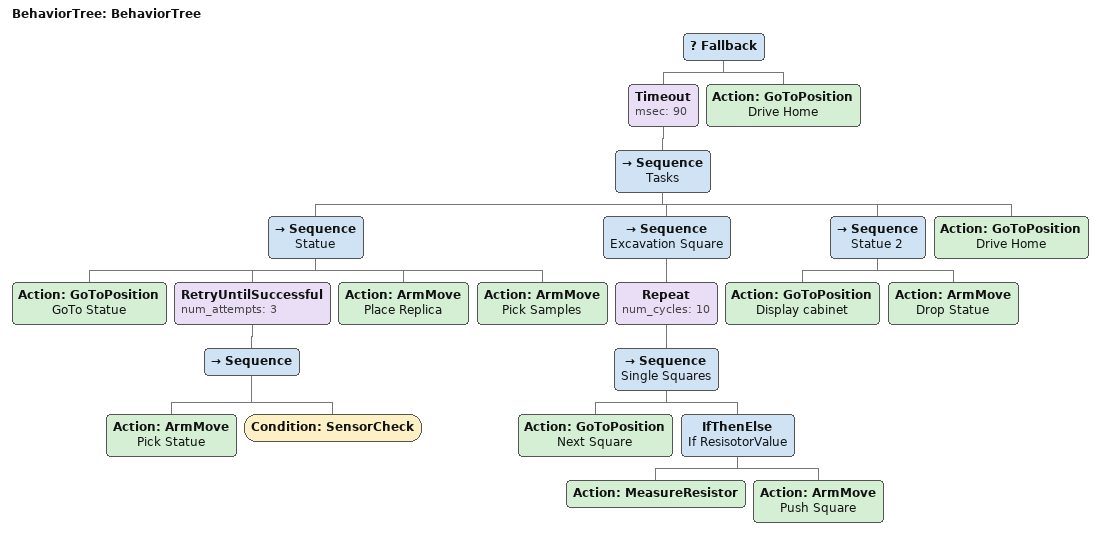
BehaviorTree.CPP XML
<?xml version="1.0"?>
<root main_tree_to_execute="BehaviorTree">
    <BehaviorTree ID="BehaviorTree">
        <Fallback>
            <Timeout msec="90">
                <Sequence name="Tasks">
                    <Sequence name="Statue">
                        <Action ID="GoToPosition" name="GoTo Statue"/>
                        <RetryUntilSuccessful num_attempts="3">
                            <Sequence>
                                <Action ID="ArmMove" name="Pick Statue"/>
                                <Condition ID="SensorCheck"/>
                            </Sequence>
                        </RetryUntilSuccessful>
                        <Action ID="ArmMove" name="Place Replica"/>
                        <Action ID="ArmMove" name="Pick Samples"/>
                    </Sequence>
                    <Sequence name="Excavation Square">
                        <Repeat num_cycles="10">
                            <Sequence name="Single Squares">
                                <Action ID="GoToPosition" name="Next Square"/>
                                <IfThenElse name="If ResisotorValue ">
                                    <Action ID="MeasureResistor"/>
                                    <Action ID="ArmMove" name="Push Square"/>
                                </IfThenElse>
                            </Sequence>
                        </Repeat>
                    </Sequence>
                    <Sequence name="Statue 2">
                        <Action ID="GoToPosition" name="Display cabinet"/>
                        <Action ID="ArmMove" name="Drop Statue"/>
                    </Sequence>
                    <Action ID="GoToPosition" name="Drive Home"/>
                </Sequence>
            </Timeout>
            <Action ID="GoToPosition" name="Drive Home"/>
        </Fallback>
    </BehaviorTree>
</root>
